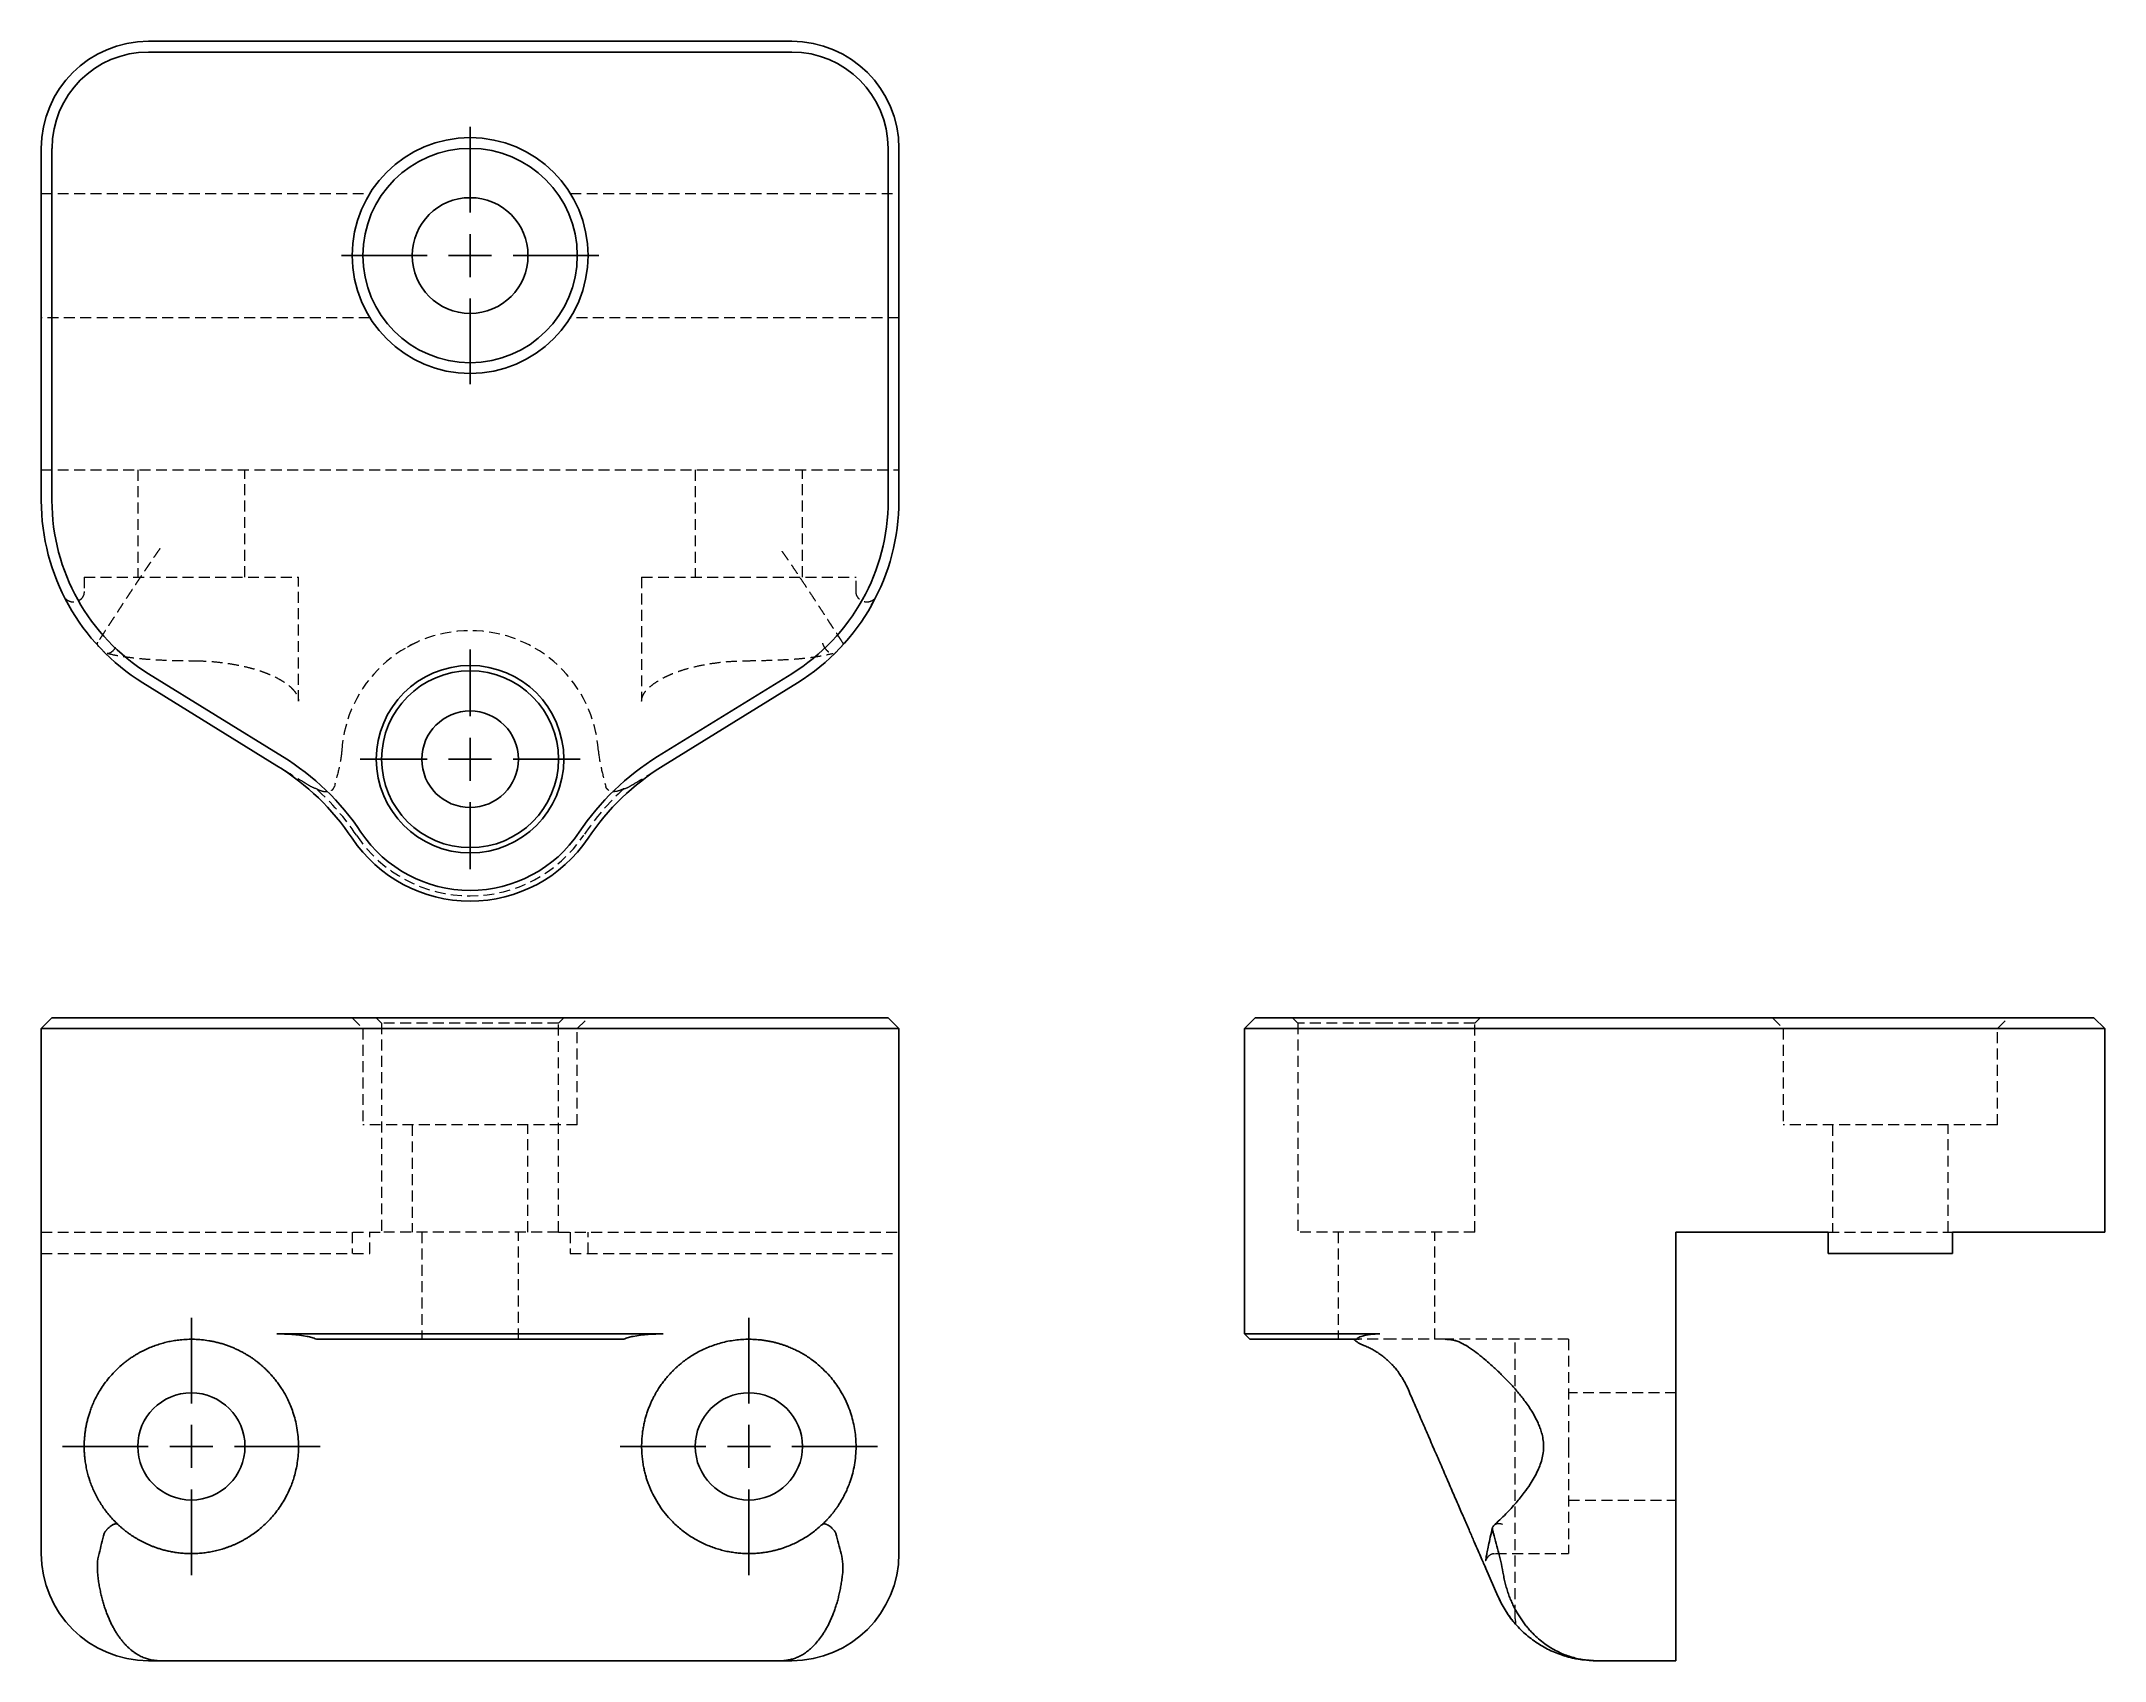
# Model space of a CAD drawing. Header units: millimetres. Extents: x 33 to 273, y 20 to 208.
import ezdxf

# ---------------------------------------------------------------- set-up
doc = ezdxf.new("R2010")
doc.units = ezdxf.units.MM
doc.linetypes.add('HIDDEN', pattern=[1.905, 1.27, -0.635])
doc.layers.add('10', color=7, linetype='Continuous')

# ---------------------------------------------------------------- blocks, each defined once
blk = doc.blocks.new('SW_CENTERMARKSYMBOL_0')
at = {"layer": '10', "color": 0}
for p, q in [((0, 5), (0, 14.96)), ((0, 0), (0, 2.5)), ((-5, 0), (-14.96, 0)), ((0, 0), (-2.5, 0)), ((0, 0), (0, -2.5)), ((0, 0), (2.5, 0)), ((5, 0), (14.96, 0)), ((0, -5), (0, -14.96))]:
    blk.add_line(p, q, dxfattribs=at)
blk = doc.blocks.new('SW_CENTERMARKSYMBOL_1')
at = {"layer": '10', "color": 0}
for p, q in [((0, 5), (0, 14.96)), ((0, 0), (0, 2.5)), ((-5, 0), (-14.96, 0)), ((0, 0), (-2.5, 0)), ((0, 0), (0, -2.5)), ((0, 0), (2.5, 0)), ((5, 0), (14.96, 0)), ((0, -5), (0, -14.96))]:
    blk.add_line(p, q, dxfattribs=at)
blk = doc.blocks.new('SW_CENTERMARKSYMBOL_2')
at = {"layer": '10', "color": 0}
for p, q in [((0, 5), (0, 12.78)), ((0, 0), (0, 2.5)), ((-5, 0), (-12.78, 0)), ((0, 0), (-2.5, 0)), ((0, 0), (0, -2.5)), ((0, 0), (2.5, 0)), ((5, 0), (12.78, 0)), ((0, -5), (0, -12.78))]:
    blk.add_line(p, q, dxfattribs=at)
blk = doc.blocks.new('SW_CENTERMARKSYMBOL_3')
at = {"layer": '10', "color": 0}
for p, q in [((0, 5), (0, 14.96)), ((0, 0), (0, 2.5)), ((-5, 0), (-14.96, 0)), ((0, 0), (-2.5, 0)), ((0, 0), (0, -2.5)), ((0, 0), (2.5, 0)), ((5, 0), (14.96, 0)), ((0, -5), (0, -14.96))]:
    blk.add_line(p, q, dxfattribs=at)

msp = doc.modelspace()

# ---------------------------------------------------------------- linework, layer by layer
at = {"color": 7, "linetype": 'Continuous', "lineweight": 25}
for p, q in [((120.38, 208), (45.62, 208)), ((45.62, 206.75), (120.38, 206.75)), ((33.16, 195.54), (33.16, 154.59)), ((34.4, 154.59), (34.4, 195.54)), ((131.6, 195.54), (131.6, 154.59)), ((132.84, 154.59), (132.84, 195.54)), ((130.2, 143.42), (130.2, 143.43)), ((61.2, 124.81), (45.62, 134.46)), ((120.38, 134.46), (104.8, 124.81)), ((44.96, 133.4), (60.55, 123.76)), ((105.45, 123.76), (121.04, 133.4)), ((33.16, 93.2), (34.4, 94.45)), ((45.62, 94.45), (34.4, 94.45)), ((61.2, 94.45), (45.62, 94.45)), ((70.31, 94.45), (61.2, 94.45)), ((95.69, 94.45), (70.31, 94.45)), ((104.8, 94.45), (95.69, 94.45)), ((120.38, 94.45), (104.8, 94.45)), ((131.6, 94.45), (120.38, 94.45)), ((132.84, 93.2), (131.6, 94.45)), ((174.25, 94.45), (173, 93.2)), ((181.02, 94.45), (174.25, 94.45)), ((189.81, 94.45), (181.02, 94.45)), ((199.46, 94.45), (189.81, 94.45)), ((219.59, 94.45), (199.46, 94.45)), ((260.54, 94.45), (219.59, 94.45)), ((271.75, 94.45), (260.54, 94.45)), ((273, 93.2), (271.75, 94.45)), ((33.16, 32.14), (33.16, 93.2)), ((33.16, 93.2), (44.96, 93.2)), ((44.96, 93.2), (60.55, 93.2)), ((60.55, 93.2), (69.28, 93.2)), ((69.28, 93.2), (96.72, 93.2)), ((96.72, 93.2), (105.45, 93.2)), ((105.45, 93.2), (121.04, 93.2)), ((121.04, 93.2), (132.84, 93.2)), ((132.84, 93.2), (132.84, 32.14)), ((173, 93.2), (173, 57.69)), ((173, 93.2), (180.33, 93.2)), ((180.33, 93.2), (188.76, 93.2)), ((188.76, 93.2), (198.4, 93.2)), ((198.4, 93.2), (219.59, 93.2)), ((219.59, 93.2), (260.54, 93.2)), ((260.54, 93.2), (273, 93.2)), ((273, 93.2), (273, 69.52)), ((223.16, 32.14), (223.16, 69.52)), ((240.85, 69.52), (223.16, 69.52)), ((240.85, 67.03), (240.85, 69.52)), ((255.31, 69.52), (255.31, 67.03)), ((260.54, 69.52), (255.31, 69.52)), ((273, 69.52), (260.54, 69.52)), ((255.31, 67.03), (240.85, 67.03)), ((69.28, 57.69), (60.55, 57.69)), ((96.72, 57.69), (69.28, 57.69)), ((105.45, 57.69), (96.72, 57.69)), ((173, 57.69), (173.62, 57.06)), ((180.33, 57.69), (173, 57.69)), ((188.76, 57.69), (180.33, 57.69)), ((65.14, 57.06), (69.8, 57.06)), ((69.8, 57.06), (96.2, 57.06)), ((96.2, 57.06), (100.86, 57.06)), ((173.62, 57.06), (180.67, 57.06)), ((180.67, 57.06), (186.08, 57.06)), ((186.52, 56.51), (186.61, 56.46)), ((196.45, 57.05), (196.38, 57.06)), ((190.06, 54.21), (189.99, 54.28)), ((223.16, 32.14), (223.16, 19.68)), ((200.94, 30.72), (201.02, 30.53)), ((201.02, 30.53), (201.06, 30.41)), ((202.46, 27.19), (201.06, 30.41)), ((202.42, 27.3), (202.71, 26.64)), ((46.94, 19.68), (45.62, 19.68)), ((48.82, 19.68), (46.94, 19.68)), ((117.18, 19.68), (48.82, 19.68)), ((119.06, 19.68), (117.18, 19.68)), ((120.38, 19.68), (119.06, 19.68)), ((213.28, 19.73), (213.9, 19.68)), ((214, 19.68), (213.89, 19.68)), ((219.59, 19.68), (214, 19.68)), ((223.16, 19.68), (219.59, 19.68))]:
    msp.add_line(p, q, dxfattribs=at)
at = {"color": 7, "linetype": 'HIDDEN', "lineweight": 18}
for p, q in [((33.16, 190.31), (71.35, 190.31)), ((94.65, 190.31), (132.84, 190.31)), ((71.35, 175.85), (33.16, 175.85)), ((132.84, 175.85), (94.65, 175.85)), ((33.16, 158.16), (132.84, 158.16)), ((44.37, 158.16), (44.37, 145.69)), ((56.83, 145.69), (56.83, 158.16)), ((109.17, 158.16), (109.17, 145.69)), ((121.63, 145.69), (121.63, 158.16)), ((38.14, 145.69), (63.06, 145.69)), ((38.14, 145.69), (38.14, 144.02)), ((63.06, 131.27), (63.06, 145.69)), ((102.94, 145.69), (127.86, 145.69)), ((102.94, 145.69), (102.94, 131.27)), ((127.86, 144), (127.86, 145.69)), ((36.34, 142.41), (36.4, 142.31)), ((129.9, 143.05), (129.84, 142.97)), ((51.05, 135.97), (51.06, 135.97)), ((114.95, 135.97), (114.94, 135.97)), ((69.29, 94.45), (70.54, 93.2)), ((72.1, 94.45), (72.72, 93.82)), ((93.28, 93.82), (72.72, 93.82)), ((72.72, 93.82), (72.72, 69.52)), ((93.28, 93.82), (93.9, 94.45)), ((93.28, 69.52), (93.28, 93.82)), ((95.46, 93.2), (96.71, 94.45)), ((178.61, 94.45), (179.23, 93.82)), ((189.51, 93.82), (179.23, 93.82)), ((179.23, 93.82), (179.23, 69.52)), ((199.79, 93.82), (189.51, 93.82)), ((199.79, 93.82), (200.41, 94.45)), ((199.79, 69.52), (199.79, 93.82)), ((234.37, 94.45), (235.62, 93.2)), ((260.54, 93.2), (261.79, 94.45)), ((70.54, 93.2), (70.54, 81.98)), ((95.46, 81.98), (95.46, 93.2)), ((235.62, 93.2), (235.62, 81.98)), ((260.54, 81.98), (260.54, 93.2)), ((95.46, 81.98), (70.54, 81.98)), ((76.27, 81.98), (76.27, 69.52)), ((89.73, 69.52), (89.73, 81.98)), ((260.54, 81.98), (235.62, 81.98)), ((241.35, 81.98), (241.35, 69.52)), ((254.81, 69.52), (254.81, 81.98)), ((33.16, 69.52), (72.72, 69.52)), ((69.29, 69.52), (69.29, 67.03)), ((71.35, 67.03), (71.35, 69.52)), ((93.28, 69.52), (72.72, 69.52)), ((77.39, 69.52), (77.39, 57.06)), ((88.61, 57.06), (88.61, 69.52)), ((93.28, 69.52), (132.84, 69.52)), ((94.65, 69.52), (94.65, 67.03)), ((96.71, 67.03), (96.71, 69.52)), ((199.79, 69.52), (179.23, 69.52)), ((183.9, 69.52), (183.9, 57.06)), ((195.12, 57.06), (195.12, 69.52)), ((240.85, 69.52), (255.31, 69.52)), ((33.16, 67.03), (71.35, 67.03)), ((94.65, 67.03), (132.84, 67.03)), ((185.89, 57.06), (185.98, 57.06)), ((186.13, 57.06), (186.35, 57.06)), ((196.38, 57.06), (190.45, 57.06)), ((210.69, 57.06), (196.38, 57.06)), ((196.54, 57.05), (196.45, 57.05)), ((204.46, 24.93), (204.46, 57.06)), ((210.69, 57.06), (210.69, 44.6)), ((223.16, 50.83), (210.69, 50.83)), ((210.69, 44.6), (210.69, 32.14)), ((210.69, 38.37), (223.16, 38.37)), ((202, 32.12), (202.21, 32.14)), ((202, 32.12), (202.21, 32.14)), ((202.21, 32.16), (202.21, 32.16)), ((202.21, 32.16), (202.21, 32.16)), ((202.21, 32.14), (210.69, 32.14)), ((202.21, 32.14), (202.21, 32.14)), ((203.26, 25.64), (203.4, 25.44)), ((204.31, 24.18), (204.37, 24.1)), ((213.89, 19.68), (212.7, 19.77))]:
    msp.add_line(p, q, dxfattribs=at)
at = {"color": 7, "linetype": 'Continuous', "lineweight": 25}
for centre, radius in [((83, 183.08), 13.71), ((83, 183.08), 12.46), ((83, 183.08), 6.73), ((83, 124.51), 10.9), ((83, 124.51), 10.28), ((83, 124.51), 5.61), ((50.6, 44.6), 6.23), ((115.4, 44.6), 6.23)]:
    msp.add_circle(centre, radius, dxfattribs=at)
for centre, radius, start, end in [((45.62, 195.54), 12.46, 90, 180), ((45.62, 195.54), 11.21, 90, 180), ((120.38, 195.54), 12.46, 0, 90), ((120.38, 195.54), 11.21, 0, 90), ((58.08, 154.59), 24.92, 180, 238.2416), ((58.08, 154.59), 23.68, 180, 238.2416), ((107.92, 154.59), 23.68, 301.7584, 0), ((107.92, 154.59), 24.92, 301.7584, 0), ((45.46, 99.39), 29.91, 33.7947, 58.2416), ((120.54, 99.39), 29.91, 121.7584, 146.2053), ((45.46, 99.39), 28.66, 33.7947, 58.2416), ((120.54, 99.39), 28.66, 121.7584, 146.2053), ((83, 124.51), 16.51, 213.7947, 326.2053), ((83, 124.51), 15.26, 213.7947, 326.2053), ((45.62, 32.14), 12.46, 180, 270), ((120.38, 32.14), 12.46, 270, 360)]:
    msp.add_arc(centre, radius, start, end, dxfattribs=at)
at = {"color": 7, "linetype": 'HIDDEN', "lineweight": 18}
for centre, radius, start, end in [((83, 124.51), 14.95, 3.5834, 176.4166), ((45.46, 99.39), 29.28, 33.7947, 47.7894), ((120.54, 99.39), 29.28, 132.2106, 146.2053), ((83, 124.51), 15.89, 213.7947, 326.2053)]:
    msp.add_arc(centre, radius, start, end, dxfattribs=at)
at = {"color": 7, "linetype": 'Continuous', "lineweight": 25}
for centre, major_axis, ratio, start_param, end_param in [((58.08, 50.32), (21.87, 69.38), 0.172232, 1.855017, 1.889781), ((107.92, 50.32), (-21.87, 69.38), 0.172232, 4.393404, 4.428168), ((219.59, 50.32), (-14.38, 69.35), 0.293493, 1.739997, 1.77476)]:
    msp.add_ellipse(centre, major_axis=major_axis, ratio=ratio, start_param=start_param, end_param=end_param, dxfattribs=at)
at = {"color": 7, "linetype": 'HIDDEN', "lineweight": 18}
for points, knots in [([(46.94, 149), (46.87, 148.89), (46.71, 148.67), (46.48, 148.33), (46.24, 147.99), (46, 147.64), (45.76, 147.28), (45.51, 146.91), (45.25, 146.54), (45, 146.16), (44.74, 145.78), (44.48, 145.39), (44.22, 145), (43.96, 144.6), (43.7, 144.2), (43.43, 143.81), (43.17, 143.41), (42.91, 143.01), (42.65, 142.62), (42.4, 142.23), (42.15, 141.85), (41.91, 141.49), (41.68, 141.14), (41.46, 140.79), (41.24, 140.46), (41.04, 140.14), (40.84, 139.84), (40.65, 139.55), (40.47, 139.27), (40.31, 139.02), (40.16, 138.79), (40.02, 138.58), (39.9, 138.39), (39.8, 138.23), (39.74, 138.15), (39.72, 138.11)], [0, 0, 0, 0, 0.022399, 0.045345, 0.068836, 0.092872, 0.117453, 0.142578, 0.168244, 0.19445, 0.221194, 0.248475, 0.27629, 0.304637, 0.333515, 0.362922, 0.392856, 0.423316, 0.454301, 0.485811, 0.517847, 0.549105, 0.580842, 0.61306, 0.64576, 0.678944, 0.712615, 0.746776, 0.78143, 0.816582, 0.852237, 0.8884, 0.925078, 0.962276, 1, 1, 1, 1]), ([(126.28, 138.11), (126.27, 138.13), (126.24, 138.17), (126.2, 138.24), (126.15, 138.32), (126.1, 138.4), (126.04, 138.49), (125.98, 138.58), (125.91, 138.69), (125.84, 138.79), (125.77, 138.91), (125.69, 139.03), (125.61, 139.15), (125.52, 139.28), (125.44, 139.41), (125.35, 139.55), (125.25, 139.7), (125.16, 139.84), (125.06, 140), (124.96, 140.15), (124.85, 140.31), (124.75, 140.47), (124.64, 140.64), (124.53, 140.81), (124.42, 140.98), (124.31, 141.15), (124.19, 141.33), (123.97, 141.67), (123.63, 142.18), (123.17, 142.89), (122.7, 143.61), (122.22, 144.33), (121.75, 145.04), (121.28, 145.75), (120.81, 146.44), (120.36, 147.11), (119.91, 147.76), (119.48, 148.39), (119.19, 148.8), (119.06, 149)], [0, 0, 0, 0, 0.018937, 0.037744, 0.056423, 0.074975, 0.093401, 0.111701, 0.129876, 0.147926, 0.165854, 0.183658, 0.201341, 0.218902, 0.236342, 0.253661, 0.270861, 0.287942, 0.304904, 0.321747, 0.338472, 0.35508, 0.37157, 0.387942, 0.404198, 0.420337, 0.43636, 0.452266, 0.510804, 0.567612, 0.62269, 0.676032, 0.72763, 0.777474, 0.825551, 0.87185, 0.916362, 0.959079, 1, 1, 1, 1]), ([(38.14, 144.02), (38.13, 143.89), (38.11, 143.65), (37.95, 143.32), (37.73, 143.07), (37.47, 142.9), (37.19, 142.8), (36.86, 142.75), (36.54, 142.81), (36.24, 142.94), (36.1, 143.05), (36.03, 143.12)], [0, 0, 0, 0, 0.129109, 0.249618, 0.361053, 0.463968, 0.558589, 0.657289, 0.802198, 0.894399, 1, 1, 1, 1]), ([(129.97, 143.12), (129.9, 143.06), (129.76, 142.94), (129.46, 142.81), (129.14, 142.76), (128.81, 142.8), (128.53, 142.9), (128.28, 143.07), (128.06, 143.32), (127.89, 143.64), (127.87, 143.89), (127.86, 144.01)], [0, 0, 0, 0, 0.100624, 0.189948, 0.333458, 0.433475, 0.529665, 0.634306, 0.747463, 0.869541, 1, 1, 1, 1]), ([(36.02, 143.1), (36.02, 143.09), (36, 143.07), (36.1, 142.85), (36.23, 142.61), (36.28, 142.52)], [0, 0, 0, 0, 0.297762, 0.750356, 1, 1, 1, 1]), ([(129.66, 142.52), (129.74, 142.65), (129.9, 142.91), (130.07, 143.19), (130.17, 143.37), (130.19, 143.4), (130.2, 143.42)], [0, 0, 0, 0, 0.258323, 0.517557, 0.779889, 1, 1, 1, 1]), ([(39.87, 137.57), (39.77, 137.68), (39.71, 137.78), (39.66, 137.96), (39.67, 138.04), (39.72, 138.11)], [0, 0, 0, 0, 0.5, 0.5, 1, 1, 1, 1]), ([(40.8, 136.83), (40.84, 136.83), (40.96, 136.82), (41.16, 136.89), (41.37, 137.02), (41.57, 137.19), (41.75, 137.41), (41.93, 137.68), (42.01, 137.89), (42.05, 138)], [0, 0, 0, 0, 0.098369, 0.249101, 0.398517, 0.523683, 0.665327, 0.824016, 1, 1, 1, 1]), ([(40.8, 136.82), (41.14, 136.75), (41.84, 136.59), (43.01, 136.41), (44.24, 136.26), (45.53, 136.14), (46.88, 136.06), (48.26, 136.01), (49.65, 135.98), (50.59, 135.97), (51.05, 135.96)], [0, 0, 0, 0, 0.126221, 0.252302, 0.378127, 0.50357, 0.628546, 0.753017, 0.876887, 1, 1, 1, 1]), ([(75.71, 137.57), (75.92, 137.68), (76.33, 137.91), (76.87, 138.15), (77.14, 138.27)], [0, 0, 0, 0, 0.497545, 1, 1, 1, 1]), ([(114.95, 135.96), (115.41, 135.97), (116.35, 135.98), (117.74, 136.02), (119.12, 136.07), (120.47, 136.14), (121.76, 136.25), (122.99, 136.4), (124.16, 136.59), (124.86, 136.75), (125.2, 136.82)], [0, 0, 0, 0, 0.12309, 0.246937, 0.37141, 0.496386, 0.621799, 0.747624, 0.873746, 1, 1, 1, 1]), ([(123.95, 138), (124, 137.89), (124.07, 137.68), (124.25, 137.4), (124.43, 137.19), (124.63, 137.02), (124.84, 136.89), (125.04, 136.82), (125.16, 136.83), (125.2, 136.83)], [0, 0, 0, 0, 0.177704, 0.336962, 0.47803, 0.601469, 0.750849, 0.901624, 1, 1, 1, 1]), ([(51.06, 135.96), (51.57, 135.95), (52.56, 135.92), (53.91, 135.79), (55.2, 135.61), (56.37, 135.39), (57.41, 135.15), (58.22, 134.91), (58.92, 134.68), (59.6, 134.42), (60.33, 134.09), (61.04, 133.71), (61.62, 133.32), (62.07, 132.97), (62.38, 132.67), (62.61, 132.39), (62.78, 132.15), (62.92, 131.89), (63.03, 131.61), (63.05, 131.39), (63.06, 131.27)], [0, 0, 0, 0, 0.074558, 0.140925, 0.199158, 0.271127, 0.326246, 0.374478, 0.41733, 0.459978, 0.515096, 0.581934, 0.642817, 0.693026, 0.743315, 0.785393, 0.825601, 0.8667, 0.924166, 1, 1, 1, 1]), ([(102.94, 131.27), (102.95, 131.37), (102.96, 131.52), (103.01, 131.73), (103.08, 131.9), (103.16, 132.05), (103.26, 132.23), (103.46, 132.5), (103.83, 132.9), (104.45, 133.38), (105.13, 133.8), (105.75, 134.12), (106.32, 134.38), (106.95, 134.63), (107.78, 134.92), (108.91, 135.24), (110.25, 135.52), (111.73, 135.75), (113.26, 135.91), (114.36, 135.94), (114.94, 135.96)], [0, 0, 0, 0, 0.058043, 0.100062, 0.128098, 0.155941, 0.186071, 0.218925, 0.293869, 0.371524, 0.444159, 0.488344, 0.52802, 0.57229, 0.62229, 0.688584, 0.773763, 0.840933, 0.916329, 1, 1, 1, 1]), ([(68.08, 125.45), (68.03, 124.75), (67.9, 124.06), (67.58, 122.7), (67.4, 122.03), (67.23, 121.35)], [0, 0, 0, 0, 0.5, 0.5, 1, 1, 1, 1]), ([(97.92, 125.45), (97.97, 124.75), (98.1, 124.06), (98.42, 122.7), (98.6, 122.03), (98.77, 121.35)], [0, 0, 0, 0, 0.5, 0.5, 1, 1, 1, 1]), ([(65.14, 121.08), (65.04, 121.09), (64.95, 121.12), (64.77, 121.19), (64.68, 121.24), (64.41, 121.37), (64.24, 121.47), (64.06, 121.58)], [0, 0, 0, 0, 0.25, 0.25, 0.5, 0.5, 1, 1, 1, 1]), ([(65.19, 121.05), (65.32, 120.98), (65.46, 120.93), (65.74, 120.83), (65.88, 120.79), (66.17, 120.74), (66.32, 120.73), (66.62, 120.77), (66.76, 120.81), (66.89, 120.89)], [0, 0, 0, 0, 0.25, 0.25, 0.5, 0.5, 0.75, 0.75, 1, 1, 1, 1]), ([(66.89, 120.89), (66.92, 120.9), (66.94, 120.92), (66.97, 120.95), (67.03, 121), (67.08, 121.05), (67.17, 121.17), (67.21, 121.26), (67.23, 121.35)], [0, 0, 0, 0, 0.125, 0.125, 0.25, 0.5, 0.5, 1, 1, 1, 1]), ([(99.11, 120.89), (99.06, 120.92), (99.03, 120.95), (98.95, 121.01), (98.92, 121.05), (98.83, 121.17), (98.79, 121.26), (98.77, 121.35)], [0, 0, 0, 0, 0.25, 0.25, 0.5, 0.5, 1, 1, 1, 1]), ([(100.81, 121.05), (100.75, 121.02), (100.61, 120.95), (100.32, 120.84), (100.02, 120.76), (99.72, 120.73), (99.52, 120.75), (99.36, 120.78), (99.23, 120.82), (99.15, 120.87), (99.11, 120.89)], [0, 0, 0, 0, 0.127161, 0.257076, 0.51323, 0.643962, 0.768342, 0.848248, 0.925311, 1, 1, 1, 1]), ([(100.86, 121.08), (100.96, 121.09), (101.05, 121.12), (101.23, 121.19), (101.32, 121.24), (101.59, 121.37), (101.76, 121.47), (101.94, 121.58)], [0, 0, 0, 0, 0.25, 0.25, 0.5, 0.5, 1, 1, 1, 1]), ([(190.45, 57.06), (189.75, 57.06), (189.06, 57.06), (187.7, 57.06), (187.03, 57.06), (186.35, 57.06)], [0, 0, 0, 0, 0.5, 0.5, 1, 1, 1, 1]), ([(196.38, 57.06), (196.63, 57.05), (197.15, 57.02), (197.96, 56.78), (198.51, 56.47), (198.8, 56.32)], [0, 0, 0, 0, 0.317835, 0.651667, 1, 1, 1, 1]), ([(203, 35.54), (202.89, 35.57), (202.68, 35.61), (202.4, 35.6), (202.19, 35.54), (202.06, 35.47), (202.02, 35.42), (202.01, 35.41)], [0, 0, 0, 0, 0.281905, 0.534549, 0.758336, 0.954157, 1, 1, 1, 1]), ([(200.66, 31.34), (200.7, 31.26), (200.82, 30.98), (200.96, 30.67), (201, 30.58), (201.02, 30.53)], [0, 0, 0, 0, 0.179659, 0.566718, 1, 1, 1, 1]), ([(201.05, 31.34), (201.05, 31.34), (201.05, 31.34), (201.08, 31.42), (201.09, 31.45)], [0, 0, 0, 0, 0.586401, 1, 1, 1, 1]), ([(202, 32.12), (201.97, 32.12), (201.83, 32.1), (201.61, 32.01), (201.36, 31.83), (201.18, 31.64), (201.12, 31.5), (201.1, 31.45)], [0, 0, 0, 0, 0.084851, 0.347869, 0.611173, 0.874717, 1, 1, 1, 1]), ([(202, 32.12), (201.97, 32.12), (201.83, 32.1), (201.61, 32.01), (201.36, 31.83), (201.18, 31.64), (201.12, 31.5), (201.1, 31.45)], [0, 0, 0, 0, 0.084208, 0.346389, 0.608856, 0.871561, 1, 1, 1, 1]), ([(201.06, 30.41), (201.05, 30.43), (201.04, 30.45), (200.98, 30.59), (200.98, 30.6)], [0, 0, 0, 0, 0.9758907, 1, 1, 1, 1]), ([(204.33, 24.15), (204.21, 24.29), (204.04, 24.49), (203.85, 24.77), (203.8, 24.85)], [0, 0, 0, 0, 0.725139, 1, 1, 1, 1]), ([(204.23, 24.29), (204.29, 24.22), (204.42, 24.07), (204.52, 24.01), (204.56, 24.06), (204.54, 24.26), (204.48, 24.55), (204.47, 24.84), (204.47, 24.98)], [0, 0, 0, 0, 0.14295, 0.349714, 0.536071, 0.704701, 0.85829, 1, 1, 1, 1]), ([(212.58, 19.77), (212.42, 19.78), (211.65, 19.83), (210.87, 19.99), (210.29, 20.21), (210.28, 20.22)], [0, 0, 0, 0, 0.2105, 0.979966, 1, 1, 1, 1])]:
    msp.add_open_spline(points, degree=3, knots=knots, dxfattribs=at)
for points in [[(40.55, 136.9), (40.51, 136.92), (40.49, 136.94), (40.48, 136.95)], [(125.52, 136.95), (125.51, 136.94), (125.49, 136.92), (125.45, 136.9)], [(126.28, 138.11), (126.38, 137.96), (126.33, 137.79), (126.13, 137.57)], [(64.06, 121.58), (62.88, 122.31), (61.71, 123.03), (60.55, 123.76)], [(101.94, 121.58), (103.12, 122.31), (104.29, 123.03), (105.45, 123.76)], [(65.14, 121.08), (65.15, 121.07), (65.17, 121.06), (65.19, 121.05)], [(100.86, 121.08), (100.85, 121.07), (100.83, 121.06), (100.81, 121.05)], [(186.08, 57.06), (186.07, 57.06), (186.06, 57.06), (186.05, 57.06)]]:
    msp.add_open_spline(points, degree=3, dxfattribs=at)
at = {"color": 7, "linetype": 'Continuous', "lineweight": 25}
for points in [[(64.06, 57.39), (62.88, 57.59), (61.71, 57.69), (60.55, 57.69)], [(101.94, 57.39), (103.12, 57.59), (104.29, 57.69), (105.45, 57.69)], [(186.58, 57.39), (187.31, 57.59), (188.03, 57.69), (188.76, 57.69)], [(40.55, 34.64), (40.51, 34.59), (40.49, 34.54), (40.48, 34.48)], [(125.52, 34.48), (125.51, 34.54), (125.49, 34.59), (125.45, 34.64)], [(201.95, 34.48), (201.94, 34.54), (201.92, 34.59), (201.9, 34.64)], [(126.28, 29.67), (126.38, 30.51), (126.33, 31.34), (126.13, 32.14)], [(203.11, 29.67), (202.96, 30.51), (202.79, 31.34), (202.57, 32.14)]]:
    msp.add_open_spline(points, degree=3, dxfattribs=at)
for points, knots in [([(46.07, 56.21), (45.97, 56.17), (45.76, 56.09), (45.45, 55.95), (45.14, 55.8), (44.82, 55.64), (44.5, 55.47), (44.18, 55.29), (43.86, 55.09), (43.54, 54.87), (43.22, 54.65), (42.87, 54.38), (42.34, 53.94), (41.48, 53.14), (40.66, 52.15), (40.01, 51.19), (39.61, 50.5), (39.29, 49.85), (39.03, 49.25), (38.83, 48.7), (38.67, 48.2), (38.54, 47.73), (38.43, 47.27), (38.33, 46.8), (38.26, 46.35), (38.21, 45.9), (38.17, 45.46), (38.14, 45.03), (38.14, 44.74), (38.14, 44.6)], [0, 0, 0, 0, 0.021841, 0.04439, 0.06765, 0.091624, 0.116315, 0.141725, 0.167858, 0.194716, 0.2223, 0.250612, 0.287244, 0.371269, 0.502652, 0.564564, 0.620605, 0.670797, 0.715171, 0.753769, 0.785934, 0.816699, 0.846134, 0.874317, 0.901336, 0.927294, 0.952303, 0.976492, 1, 1, 1, 1]), ([(58.6, 54.16), (58.51, 54.23), (58.34, 54.37), (58.06, 54.59), (57.77, 54.8), (57.46, 55.01), (57.14, 55.21), (56.8, 55.41), (56.45, 55.61), (56.08, 55.79), (55.7, 55.97), (55.31, 56.14), (54.89, 56.3), (54.47, 56.45), (54.02, 56.59), (53.57, 56.71), (53.1, 56.81), (52.5, 56.92), (51.79, 57.01), (50.96, 57.07), (50.13, 57.06), (49.35, 57.01), (48.64, 56.91), (47.98, 56.79), (47.34, 56.63), (46.7, 56.44), (46.28, 56.29), (46.07, 56.21)], [0, 0, 0, 0, 0.024307, 0.049478, 0.075514, 0.10242, 0.130196, 0.158844, 0.188365, 0.218763, 0.250037, 0.282189, 0.31522, 0.349132, 0.383924, 0.419599, 0.456157, 0.493599, 0.557026, 0.620551, 0.684174, 0.747897, 0.798609, 0.849173, 0.899591, 0.949866, 1, 1, 1, 1]), ([(65.14, 57.06), (65.04, 57.11), (64.95, 57.15), (64.77, 57.22), (64.68, 57.24), (64.41, 57.32), (64.24, 57.36), (64.06, 57.39)], [0, 0, 0, 0, 0.25, 0.25, 0.5, 0.5, 1, 1, 1, 1]), ([(100.86, 57.06), (100.96, 57.11), (101.05, 57.15), (101.23, 57.22), (101.32, 57.24), (101.59, 57.32), (101.76, 57.36), (101.94, 57.39)], [0, 0, 0, 0, 0.25, 0.25, 0.5, 0.5, 1, 1, 1, 1]), ([(119.93, 56.21), (119.82, 56.25), (119.6, 56.34), (119.25, 56.45), (118.88, 56.57), (118.49, 56.68), (118.07, 56.77), (117.63, 56.86), (117.18, 56.94), (116.59, 57.01), (115.87, 57.06), (115.04, 57.07), (114.21, 57.01), (113.38, 56.91), (112.58, 56.75), (111.8, 56.54), (111.06, 56.29), (110.35, 56), (109.68, 55.68), (109.05, 55.33), (108.46, 54.96), (107.91, 54.57), (107.57, 54.29), (107.4, 54.16)], [0, 0, 0, 0, 0.026193, 0.053905, 0.083137, 0.113889, 0.146163, 0.179957, 0.215273, 0.252112, 0.315654, 0.379217, 0.442802, 0.506407, 0.569497, 0.630507, 0.689445, 0.746317, 0.801132, 0.853897, 0.904622, 0.953319, 1, 1, 1, 1]), ([(123.95, 35.54), (124.04, 35.63), (124.22, 35.8), (124.47, 36.06), (124.72, 36.33), (124.96, 36.61), (125.19, 36.89), (125.41, 37.18), (125.63, 37.48), (125.91, 37.9), (126.25, 38.46), (126.61, 39.15), (126.92, 39.83), (127.21, 40.6), (127.47, 41.45), (127.69, 42.46), (127.83, 43.5), (127.87, 44.54), (127.84, 45.53), (127.73, 46.47), (127.55, 47.4), (127.29, 48.36), (126.94, 49.35), (126.46, 50.37), (125.78, 51.54), (124.97, 52.63), (124.06, 53.58), (123.32, 54.23), (122.67, 54.73), (122.1, 55.12), (121.55, 55.44), (121.01, 55.73), (120.48, 55.99), (120.11, 56.14), (119.93, 56.21)], [0, 0, 0, 0, 0.015757, 0.031524, 0.0473, 0.063084, 0.078878, 0.094681, 0.110492, 0.126313, 0.161156, 0.193694, 0.223962, 0.252, 0.291848, 0.326699, 0.36423, 0.400564, 0.430958, 0.462922, 0.497122, 0.533103, 0.574752, 0.622277, 0.670355, 0.748252, 0.798368, 0.840455, 0.874515, 0.901746, 0.927903, 0.952992, 0.977021, 1, 1, 1, 1]), ([(185.76, 57.07), (185.82, 56.99), (186.05, 56.73), (186.33, 56.6), (186.52, 56.5)], [0, 0, 0, 0, 0.281759, 1, 1, 1, 1]), ([(186.08, 57.06), (186.09, 57.11), (186.12, 57.15), (186.19, 57.22), (186.24, 57.24), (186.37, 57.32), (186.47, 57.36), (186.58, 57.39)], [0, 0, 0, 0, 0.25, 0.25, 0.5, 0.5, 1, 1, 1, 1]), ([(190.04, 54.24), (189.98, 54.3), (189.84, 54.43), (189.64, 54.62), (189.42, 54.81), (189.2, 54.99), (188.97, 55.17), (188.74, 55.34), (188.43, 55.55), (188.06, 55.78), (187.6, 56.03), (187.12, 56.26), (186.78, 56.39), (186.61, 56.46)], [0, 0, 0, 0, 0.060408, 0.122698, 0.186883, 0.252971, 0.320972, 0.390893, 0.462744, 0.585583, 0.716057, 0.85419, 1, 1, 1, 1]), ([(196.38, 57.06), (196.63, 57.05), (197.15, 57.02), (197.96, 56.79), (198.51, 56.47), (198.8, 56.32)], [0, 0, 0, 0, 0.31753, 0.651357, 1, 1, 1, 1]), ([(198.8, 56.32), (199.11, 56.11), (199.68, 55.73), (200.52, 55.07), (201.21, 54.5), (201.73, 54.04), (202.13, 53.67), (202.48, 53.34), (202.88, 52.96), (203.4, 52.43), (204.08, 51.71), (204.86, 50.83), (205.7, 49.76), (206.46, 48.64), (207, 47.64), (207.32, 46.9), (207.52, 46.33), (207.69, 45.66), (207.79, 44.9), (207.77, 44.08), (207.59, 43.01), (207.21, 41.97), (206.7, 40.97), (206.17, 40.11), (205.47, 39.12), (204.52, 37.96), (203.32, 36.65), (202.45, 35.84), (201.98, 35.39)], [0, 0, 0, 0, 0.0621087, 0.1136306, 0.1543795, 0.1842572, 0.2035205, 0.2217823, 0.2438381, 0.2696744, 0.3099621, 0.3565662, 0.4013444, 0.4572013, 0.4998558, 0.5180251, 0.5385977, 0.5615641, 0.5868414, 0.6145441, 0.6421025, 0.6939676, 0.7256131, 0.7572525, 0.7997686, 0.8545096, 0.9212724, 1, 1, 1, 1]), ([(61.18, 51.19), (61.12, 51.28), (61.02, 51.44), (60.86, 51.68), (60.69, 51.92), (60.51, 52.16), (60.33, 52.39), (60.14, 52.63), (59.94, 52.85), (59.73, 53.08), (59.52, 53.3), (59.3, 53.52), (59.07, 53.74), (58.84, 53.95), (58.68, 54.09), (58.6, 54.16)], [0, 0, 0, 0, 0.069158, 0.139516, 0.211104, 0.283949, 0.358077, 0.433512, 0.510279, 0.588399, 0.667893, 0.748782, 0.831084, 0.914818, 1, 1, 1, 1]), ([(107.4, 54.16), (107.32, 54.09), (107.16, 53.95), (106.93, 53.74), (106.7, 53.52), (106.48, 53.3), (106.27, 53.08), (106.06, 52.85), (105.86, 52.63), (105.67, 52.39), (105.49, 52.16), (105.31, 51.92), (105.14, 51.68), (104.98, 51.44), (104.88, 51.28), (104.82, 51.19)], [0, 0, 0, 0, 0.085182, 0.168916, 0.251218, 0.332107, 0.411601, 0.489721, 0.566488, 0.641923, 0.716051, 0.788896, 0.860484, 0.930842, 1, 1, 1, 1]), ([(191.98, 51.36), (191.94, 51.44), (191.87, 51.62), (191.74, 51.87), (191.61, 52.12), (191.47, 52.37), (191.32, 52.62), (191.16, 52.86), (191, 53.1), (190.82, 53.34), (190.64, 53.57), (190.45, 53.8), (190.25, 54.02), (190.11, 54.16), (190.04, 54.24)], [0, 0, 0, 0, 0.074862, 0.151185, 0.228995, 0.308318, 0.389178, 0.471598, 0.5556, 0.641203, 0.728426, 0.817289, 0.907808, 1, 1, 1, 1]), ([(51.03, 32.15), (51.14, 32.15), (51.37, 32.16), (51.7, 32.19), (52.04, 32.22), (52.37, 32.26), (52.7, 32.32), (53.04, 32.38), (53.37, 32.45), (53.7, 32.53), (54.03, 32.62), (54.36, 32.72), (54.69, 32.83), (55.01, 32.95), (55.34, 33.07), (55.65, 33.21), (55.97, 33.35), (56.28, 33.51), (56.59, 33.67), (56.9, 33.85), (57.53, 34.23), (58.48, 34.91), (59.65, 35.99), (60.73, 37.27), (61.53, 38.56), (62.15, 39.85), (62.61, 41.17), (62.97, 42.79), (63.09, 44.34), (63.03, 45.69), (62.89, 46.73), (62.69, 47.68), (62.43, 48.55), (62.14, 49.33), (61.83, 50.03), (61.51, 50.64), (61.28, 51.02), (61.18, 51.19)], [0, 0, 0, 0, 0.0120254, 0.0240904, 0.036197, 0.0483471, 0.0605429, 0.0727861, 0.0850789, 0.0974231, 0.1098206, 0.1222733, 0.134783, 0.1473516, 0.1599808, 0.1726724, 0.1854281, 0.1982497, 0.2111389, 0.2240974, 0.2371267, 0.2936087, 0.3537047, 0.417509, 0.4851002, 0.5300977, 0.585249, 0.650558, 0.7260246, 0.7704115, 0.8118993, 0.8504886, 0.8861803, 0.9189753, 0.9488754, 0.9758827, 1, 1, 1, 1]), ([(104.82, 51.19), (104.76, 51.1), (104.64, 50.89), (104.46, 50.57), (104.28, 50.22), (104.09, 49.85), (103.92, 49.45), (103.74, 49.02), (103.58, 48.57), (103.43, 48.08), (103.29, 47.57), (103.17, 47.03), (103.07, 46.46), (103, 45.87), (102.95, 45.24), (102.94, 44.82), (102.94, 44.61)], [0, 0, 0, 0, 0.049041, 0.101519, 0.157437, 0.216797, 0.279601, 0.345851, 0.415547, 0.488691, 0.565283, 0.645325, 0.728817, 0.81576, 0.906154, 1, 1, 1, 1]), ([(200.98, 30.6), (200.93, 30.71), (200.82, 30.95), (200.54, 31.6), (200.18, 32.45), (199.72, 33.5), (199.19, 34.73), (198.58, 36.12), (197.92, 37.65), (197.21, 39.29), (196.47, 41.01), (195.7, 42.78), (194.92, 44.57), (194.15, 46.36), (193.39, 48.11), (192.66, 49.79), (192.21, 50.84), (191.98, 51.36)], [0, 0, 0, 0, 0.061776, 0.125537, 0.189872, 0.254882, 0.320623, 0.387099, 0.454263, 0.522026, 0.59026, 0.658806, 0.727489, 0.796123, 0.864528, 0.932535, 1, 1, 1, 1]), ([(38.14, 44.6), (38.14, 44.53), (38.14, 44.39), (38.15, 44.18), (38.16, 43.98), (38.17, 43.77), (38.18, 43.56), (38.2, 43.36), (38.24, 42.99), (38.32, 42.46), (38.5, 41.59), (38.8, 40.53), (39.25, 39.42), (39.81, 38.33), (40.33, 37.53), (40.83, 36.86), (41.22, 36.39), (41.64, 35.93), (41.93, 35.66), (42.05, 35.54)], [0, 0, 0, 0, 0.017369, 0.034741, 0.052137, 0.069577, 0.087083, 0.104675, 0.122374, 0.181423, 0.245483, 0.361404, 0.494771, 0.603924, 0.747191, 0.798693, 0.873615, 0.946359, 1, 1, 1, 1]), ([(102.94, 44.61), (102.94, 44.48), (102.94, 44.24), (102.96, 43.88), (102.98, 43.54), (103.02, 43.2), (103.06, 42.88), (103.1, 42.57), (103.16, 42.27), (103.21, 41.98), (103.28, 41.71), (103.34, 41.45), (103.41, 41.19), (103.48, 40.96), (103.55, 40.73), (103.63, 40.51), (103.7, 40.31), (103.77, 40.12), (103.98, 39.6), (104.36, 38.78), (104.98, 37.73), (105.67, 36.78), (106.33, 36.03), (106.94, 35.44), (107.48, 34.97), (108.04, 34.53), (108.62, 34.14), (109.22, 33.77), (109.83, 33.45), (110.45, 33.16), (111.09, 32.9), (111.73, 32.69), (112.37, 32.51), (113.02, 32.36), (113.67, 32.26), (114.32, 32.18), (114.75, 32.16), (114.97, 32.15)], [0, 0, 0, 0, 0.020229, 0.03985, 0.058863, 0.077267, 0.095064, 0.112252, 0.128832, 0.144804, 0.160168, 0.174924, 0.189072, 0.202612, 0.215544, 0.227869, 0.239585, 0.250694, 0.261195, 0.33042, 0.395948, 0.457807, 0.516026, 0.553579, 0.59061, 0.627133, 0.663164, 0.698716, 0.733807, 0.768452, 0.802669, 0.836474, 0.869887, 0.902926, 0.935611, 0.967962, 1, 1, 1, 1]), ([(40.55, 34.64), (40.57, 34.67), (40.6, 34.72), (40.66, 34.8), (40.73, 34.87), (40.79, 34.95), (40.86, 35.02), (40.98, 35.14), (41.16, 35.29), (41.35, 35.42), (41.51, 35.51), (41.63, 35.56), (41.75, 35.6), (41.86, 35.61), (41.97, 35.6), (42.02, 35.56), (42.05, 35.54)], [0, 0, 0, 0, 0.041691, 0.083357, 0.125017, 0.166694, 0.208416, 0.2502, 0.375438, 0.499581, 0.567461, 0.641409, 0.721501, 0.80792, 0.900751, 1, 1, 1, 1]), ([(42.05, 35.54), (42.13, 35.46), (42.3, 35.31), (42.55, 35.08), (42.82, 34.87), (43.09, 34.65), (43.37, 34.45), (43.66, 34.25), (43.95, 34.06), (44.25, 33.88), (44.56, 33.7), (44.87, 33.53), (45.19, 33.37), (45.52, 33.22), (45.85, 33.08), (46.19, 32.94), (46.56, 32.81), (46.97, 32.68), (47.42, 32.55), (47.91, 32.43), (48.45, 32.32), (49.04, 32.23), (49.66, 32.17), (50.33, 32.13), (50.79, 32.14), (51.03, 32.15)], [0, 0, 0, 0, 0.034998, 0.0701, 0.10531, 0.14063, 0.176062, 0.211608, 0.24727, 0.283051, 0.318953, 0.354978, 0.391127, 0.427404, 0.46381, 0.500348, 0.539604, 0.582919, 0.630297, 0.681741, 0.737252, 0.796833, 0.860484, 0.928206, 1, 1, 1, 1]), ([(114.97, 32.15), (115.09, 32.14), (115.32, 32.14), (115.66, 32.14), (115.99, 32.15), (116.32, 32.17), (116.63, 32.2), (116.93, 32.23), (117.23, 32.27), (117.51, 32.32), (117.79, 32.37), (118.05, 32.42), (118.31, 32.48), (118.55, 32.54), (118.79, 32.61), (119.01, 32.67), (119.23, 32.74), (119.43, 32.81), (119.63, 32.88), (119.98, 33.01), (120.47, 33.21), (121.11, 33.52), (121.73, 33.86), (122.32, 34.23), (122.89, 34.64), (123.44, 35.07), (123.78, 35.39), (123.95, 35.54)], [0, 0, 0, 0, 0.03544, 0.069976, 0.103608, 0.136336, 0.16816, 0.19908, 0.229097, 0.25821, 0.28642, 0.313727, 0.340131, 0.365632, 0.390232, 0.413929, 0.436724, 0.458618, 0.479611, 0.499703, 0.571361, 0.642926, 0.714417, 0.785851, 0.857247, 0.928624, 1, 1, 1, 1]), ([(123.95, 35.54), (123.97, 35.55), (123.99, 35.57), (124.03, 35.59), (124.08, 35.6), (124.13, 35.61), (124.18, 35.6), (124.23, 35.6), (124.29, 35.59), (124.34, 35.57), (124.4, 35.55), (124.45, 35.52), (124.51, 35.5), (124.56, 35.47), (124.67, 35.41), (124.84, 35.29), (125.04, 35.12), (125.21, 34.95), (125.34, 34.8), (125.42, 34.69), (125.45, 34.64)], [0, 0, 0, 0, 0.047198, 0.092926, 0.137194, 0.180001, 0.221345, 0.261231, 0.299666, 0.336669, 0.372262, 0.406457, 0.439264, 0.470686, 0.500728, 0.624816, 0.750063, 0.833471, 0.916719, 1, 1, 1, 1]), ([(201.84, 35.14), (201.75, 34.77), (201.57, 34.02), (201.37, 33.08), (201.21, 32.32), (201.11, 31.76), (201.06, 31.45), (201.05, 31.32), (201.05, 31.34), (201.05, 31.34)], [0, 0, 0, 0, 0.168371, 0.338108, 0.509778, 0.679429, 0.837869, 0.975843, 1, 1, 1, 1]), ([(202.01, 35.41), (201.97, 35.37), (201.88, 35.28), (201.82, 35.1), (201.82, 34.88), (201.87, 34.72), (201.9, 34.64)], [0, 0, 0, 0, 0.210741, 0.474471, 0.737379, 1, 1, 1, 1]), ([(39.87, 32.14), (39.77, 31.74), (39.71, 31.33), (39.66, 30.5), (39.67, 30.08), (39.72, 29.67)], [0, 0, 0, 0, 0.5, 0.5, 1, 1, 1, 1]), ([(46.94, 19.68), (46.87, 19.68), (46.71, 19.68), (46.48, 19.7), (46.24, 19.73), (46, 19.76), (45.76, 19.82), (45.51, 19.89), (45.25, 19.97), (45, 20.07), (44.74, 20.19), (44.48, 20.32), (44.22, 20.48), (43.96, 20.65), (43.7, 20.85), (43.43, 21.07), (43.17, 21.31), (42.91, 21.58), (42.65, 21.87), (42.4, 22.19), (42.15, 22.52), (41.91, 22.88), (41.68, 23.26), (41.46, 23.66), (41.24, 24.09), (41.04, 24.54), (40.84, 25.02), (40.65, 25.52), (40.47, 26.05), (40.31, 26.6), (40.16, 27.17), (40.02, 27.77), (39.9, 28.38), (39.8, 29.02), (39.74, 29.45), (39.72, 29.67)], [0, 0, 0, 0, 0.022399, 0.045345, 0.068836, 0.092872, 0.117453, 0.142578, 0.168244, 0.19445, 0.221194, 0.248475, 0.27629, 0.304637, 0.333515, 0.362922, 0.392856, 0.423316, 0.454301, 0.485811, 0.517847, 0.549105, 0.580842, 0.61306, 0.64576, 0.678944, 0.712615, 0.746776, 0.78143, 0.816582, 0.852237, 0.8884, 0.925078, 0.962276, 1, 1, 1, 1]), ([(126.28, 29.67), (126.27, 29.56), (126.24, 29.34), (126.2, 29.02), (126.15, 28.7), (126.1, 28.38), (126.04, 28.07), (125.98, 27.76), (125.91, 27.46), (125.84, 27.17), (125.77, 26.88), (125.69, 26.6), (125.61, 26.32), (125.52, 26.04), (125.44, 25.78), (125.35, 25.52), (125.25, 25.26), (125.16, 25.01), (125.06, 24.77), (124.96, 24.54), (124.85, 24.31), (124.75, 24.08), (124.64, 23.86), (124.53, 23.65), (124.42, 23.45), (124.31, 23.25), (124.19, 23.06), (123.97, 22.7), (123.63, 22.22), (123.17, 21.66), (122.7, 21.18), (122.22, 20.78), (121.75, 20.45), (121.28, 20.19), (120.81, 19.99), (120.36, 19.84), (119.91, 19.74), (119.48, 19.69), (119.19, 19.68), (119.06, 19.68)], [0, 0, 0, 0, 0.018937, 0.037744, 0.056423, 0.074975, 0.093401, 0.111701, 0.129876, 0.147926, 0.165854, 0.183658, 0.201341, 0.218902, 0.236342, 0.253661, 0.270861, 0.287942, 0.304904, 0.321747, 0.338472, 0.35508, 0.37157, 0.387942, 0.404198, 0.420337, 0.43636, 0.452266, 0.510804, 0.567612, 0.62269, 0.676032, 0.72763, 0.777474, 0.825551, 0.87185, 0.916362, 0.959079, 1, 1, 1, 1]), ([(203.11, 29.67), (203.13, 29.56), (203.17, 29.34), (203.24, 29.02), (203.32, 28.7), (203.4, 28.38), (203.49, 28.07), (203.58, 27.76), (203.69, 27.46), (203.79, 27.17), (203.91, 26.88), (204.03, 26.6), (204.15, 26.32), (204.28, 26.04), (204.41, 25.78), (204.55, 25.52), (204.7, 25.26), (204.84, 25.01), (205, 24.77), (205.15, 24.54), (205.31, 24.31), (205.47, 24.08), (205.64, 23.86), (205.81, 23.65), (205.98, 23.45), (206.15, 23.25), (206.33, 23.06), (206.67, 22.7), (207.18, 22.22), (207.89, 21.66), (208.61, 21.18), (209.33, 20.78), (210.04, 20.45), (210.75, 20.19), (211.44, 19.99), (212.11, 19.84), (212.76, 19.74), (213.39, 19.69), (213.8, 19.68), (214, 19.68)], [0, 0, 0, 0, 0.018937, 0.037744, 0.056423, 0.074975, 0.093401, 0.111701, 0.129876, 0.147926, 0.165854, 0.183658, 0.201341, 0.218902, 0.236342, 0.253661, 0.270861, 0.287942, 0.304904, 0.321747, 0.338472, 0.35508, 0.37157, 0.387942, 0.404198, 0.420337, 0.43636, 0.452266, 0.510804, 0.567612, 0.62269, 0.676032, 0.72763, 0.777474, 0.825551, 0.87185, 0.916362, 0.959079, 1, 1, 1, 1]), ([(210.28, 20.22), (209.72, 20.41), (208.6, 20.8), (207.03, 21.69), (205.59, 22.79), (204.32, 24.09), (203.25, 25.56), (202.72, 26.64), (202.46, 27.19)], [0, 0, 0, 0, 0.163035, 0.330428, 0.497821, 0.665214, 0.832607, 1, 1, 1, 1]), ([(203.4, 25.44), (203.52, 25.25), (203.8, 24.82), (204.09, 24.45), (204.2, 24.32), (204.23, 24.29)], [0, 0, 0, 0, 0.3831318, 0.843852, 1, 1, 1, 1]), ([(210.23, 20.24), (210.82, 20.06), (211.58, 19.84), (212.36, 19.79), (212.53, 19.78)], [0, 0, 0, 0, 0.784992, 1, 1, 1, 1])]:
    msp.add_open_spline(points, degree=3, knots=knots, dxfattribs=at)

# ---------------------------------------------------------------- block references
at = {"layer": '10'}
for name, p in [('SW_CENTERMARKSYMBOL_3', (83, 183.08)), ('SW_CENTERMARKSYMBOL_2', (83, 124.51)), ('SW_CENTERMARKSYMBOL_1', (50.6, 44.6)), ('SW_CENTERMARKSYMBOL_0', (115.4, 44.6))]:
    msp.add_blockref(name, p, dxfattribs=at)

doc.saveas('drawing.dxf')
